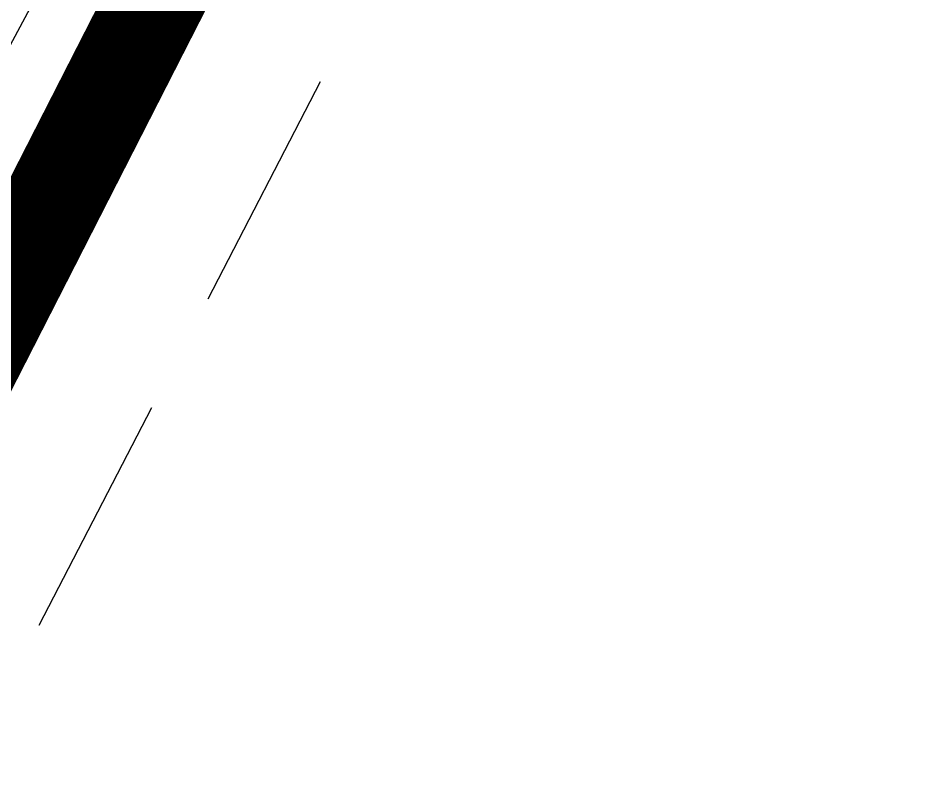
# Model space of a CAD drawing. Extents: x 383425 to 391668, y 6055101 to 6059545.
# Drawn here: x 384285.15 to 384330.66, y 6058727.23 to 6058766.15 of the extents above; entities that cross this region are included whole.
import ezdxf

# ---------------------------------------------------------------- set-up
doc = ezdxf.new("R2010")
doc.units = 0
doc.header["$LTSCALE"] = 5
doc.linetypes.add('foc-ACCESSROAD', pattern=[3.75, 2.5, -1.25])
for name, color, linetype in [('AS-ROADS', 254, 'Continuous'), ('C-AR', 13, 'foc-ACCESSROAD'), ('P-PROPOSED', 10, 'Continuous')]:
    doc.layers.add(name, color=color, linetype=linetype)

msp = doc.modelspace()

# ---------------------------------------------------------------- linework, layer by layer
at = {"layer": 'AS-ROADS', "const_width": 4.998, "flags": 128}
msp.add_lwpolyline([(384326.662, 6058836.34), (384297.5, 6058777.457), (384230.456, 6058646.069), (384181.518, 6058550.725), (384167.789, 6058522.159)], dxfattribs=at)
at = {"layer": 'C-AR', "flags": 128}
msp.add_lwpolyline([(384040.511, 6058188.937), (384011.562, 6058189.664), (384040.918, 6058216.314), (384058.218, 6058232.051), (384071.853, 6058245.572), (384088.221, 6058269.28), (384096.663, 6058289.936), (384104.786, 6058318.617), (384109.499, 6058346.725), (384108.956, 6058383.779), (384108.123, 6058413), (384115.638, 6058440.404), (384126.885, 6058463.476), (384134.021, 6058478.225), (384143.777, 6058498.038), (384153.449, 6058517.792), (384218.762, 6058646.114), (384323.306, 6058852.364), (384332.347, 6058870.202), (384365.437, 6058935.483), (384418.407, 6059041.564), (384436.882, 6059035.166), (384409.422, 6058979.866), (384395.521, 6058951.871), (384344.272, 6058847.221), (384343.752, 6058846.217), (384235.378, 6058636.972), (384227.218, 6058621.027), (384205.279, 6058578.172), (384196.573, 6058560.394), (384182.122, 6058530.879), (384165.762, 6058497.468), (384156.092, 6058477.721), (384151.938, 6058469.237), (384148.853, 6058462.906), (384134.429, 6058433.319), (384128.196, 6058410.589), (384128.948, 6058384.211), (384129.52, 6058345.206), (384124.325, 6058314.226), (384115.596, 6058283.409), (384105.91, 6058259.706), (384087.253, 6058232.682), (384071.993, 6058217.547), (384054.366, 6058201.515), (384040.511, 6058188.937)], close=True, dxfattribs=at)
at = {"layer": 'P-PROPOSED'}
msp.add_lwpolyline([(384244.416, 6058689.5), (384312.874, 6058817.221), (384324.408, 6058845.806), (384326.145, 6058853.935), (384313.723, 6058864.641), (384289.828, 6058872.686), (384295.32, 6058883.284), (384301.157, 6058877.989), (384324.355, 6058868.095), (384332.079, 6058867.229), (384338.037, 6058869.347), (384423.122, 6059039.751), (384424.55, 6059044.706), (384434.795, 6059041.17), (384587.061, 6059021.4)], dxfattribs=at)

doc.saveas('drawing.dxf')
